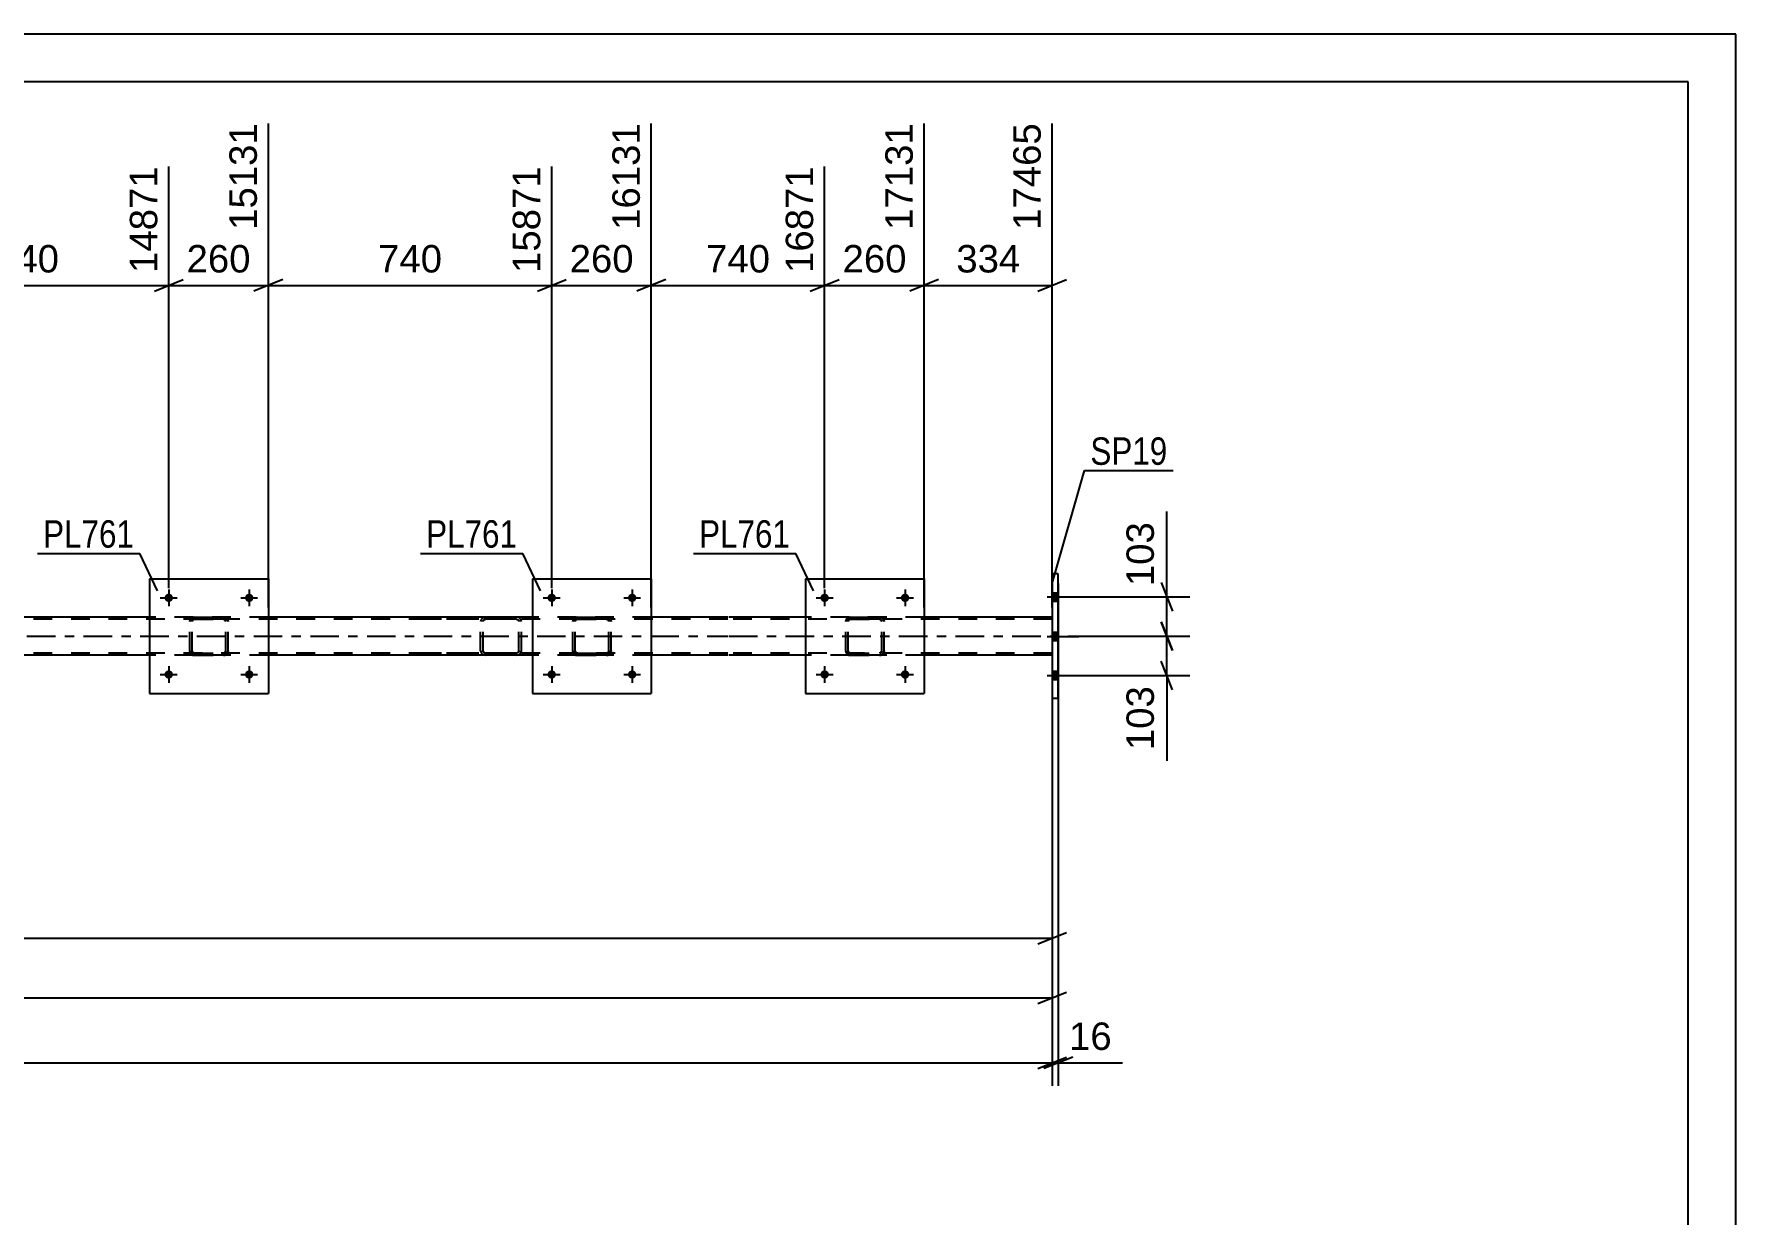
# Model space of a CAD drawing. Header units: millimetres. Extents: x -115 to 726, y -400 to 194.
# Drawn here: x 548.6 to 726.3, y 71 to 194.3 of the extents above; entities that cross this region are included whole.
import ezdxf

# ---------------------------------------------------------------- set-up
doc = ezdxf.new("R2010")
doc.units = ezdxf.units.MM
doc.linetypes.add('DXK_LINE_DOT2', pattern=[3.9198, 1.9599, -1.9599])
doc.linetypes.add('DXK_LINE_DOT3', pattern=[5.9187, 2.979, -0.9799, 0.9799, -0.9799])
doc.styles.add('Arial', font='arial.ttf', dxfattribs={"height": 0.2})
doc.styles.add('Arial Narrow', font='ARIALN.TTF', dxfattribs={"height": 0.2})

# ---------------------------------------------------------------- blocks, each defined once
blk = doc.blocks.new('Unknown-203724152-1113')
at = {"color": 5, "linetype": 'Continuous'}
for p, q in [((726.32, 194.3), (-114.68, 194.3)), ((726.32, -399.7), (726.32, 194.3)), ((721.32, 189.3), (-109.68, 189.3)), ((721.32, -394.7), (721.32, 189.3))]:
    blk.add_line(p, q, dxfattribs=at)
blk = doc.blocks.new('Bolt-203724152-4801 - 4735')
at = {"linetype": 'Continuous'}
for points in [[(603.1, 127.44, -1), (602.22, 127.44, -1)], [(611.5, 127.44, -1), (610.62, 127.44, -1)]]:
    blk.add_hatch(color=1, dxfattribs=at).paths.add_polyline_path(points)
at = {"color": 1, "linetype": 'Continuous'}
for p, q in [((602.66, 128.32), (602.66, 126.56)), ((611.06, 128.32), (611.06, 126.56)), ((601.78, 127.44), (603.54, 127.44)), ((610.18, 127.44), (611.94, 127.44))]:
    blk.add_line(p, q, dxfattribs=at)
blk = doc.blocks.new('Part-203724152-4766 - 4735')
at = {"color": 2, "linetype": 'Continuous'}
for p, q in [((560.67, 133.44), (533.07, 133.44)), ((600.66, 133.44), (573.07, 133.44)), ((621.06, 133.44), (613.06, 133.44)), ((629.16, 133.44), (621.16, 133.44)), ((654.92, 133.44), (641.56, 133.44)), ((560.67, 129.44), (533.07, 129.44)), ((600.66, 129.44), (573.07, 129.44)), ((621.06, 129.44), (613.06, 129.44)), ((629.16, 129.44), (621.16, 129.44)), ((654.92, 129.44), (641.56, 129.44))]:
    blk.add_line(p, q, dxfattribs=at)
at = {"color": 7, "linetype": 'DXK_LINE_DOT2'}
for p, q in [((573.07, 133.44), (560.67, 133.44)), ((613.06, 133.44), (600.66, 133.44)), ((641.56, 133.44), (629.16, 133.44)), ((654.92, 133.44), (654.92, 129.44)), ((621.06, 133.2), (-32.17, 133.2)), ((654.92, 133.2), (621.16, 133.2)), ((621.06, 129.68), (-32.17, 129.68)), ((573.07, 129.44), (560.67, 129.44)), ((613.06, 129.44), (600.66, 129.44)), ((654.92, 129.68), (621.16, 129.68)), ((641.56, 129.44), (629.16, 129.44))]:
    blk.add_line(p, q, dxfattribs=at)
at = {"color": 7, "linetype": 'DXK_LINE_DOT3'}
for p, q in [((-32.17, 131.44), (621.06, 131.44)), ((621.16, 131.44), (654.92, 131.44))]:
    blk.add_line(p, q, dxfattribs=at)
blk = doc.blocks.new('Bolt-203724152-4782 - 4735')
at = {"linetype": 'Continuous'}
for points in [[(654.92, 135.98), (654.92, 135.1), (655.56, 135.1), (655.56, 135.98)], [(654.92, 135.98), (654.92, 135.1), (655.56, 135.1), (655.56, 135.98)], [(654.92, 135.98), (654.92, 135.1), (655.56, 135.1), (655.56, 135.98)], [(654.92, 131.86), (654.92, 130.98), (655.56, 130.98), (655.56, 131.86)], [(654.92, 131.86), (654.92, 130.98), (655.56, 130.98), (655.56, 131.86)], [(654.92, 127.78), (654.92, 126.9), (655.56, 126.9), (655.56, 127.78)], [(654.92, 127.78), (654.92, 126.9), (655.56, 126.9), (655.56, 127.78)], [(654.92, 127.78), (654.92, 126.9), (655.56, 126.9), (655.56, 127.78)]]:
    blk.add_hatch(color=1, dxfattribs=at).paths.add_polyline_path(points)
at = {"color": 1, "linetype": 'Continuous'}
for p, q in [((654.4, 135.54), (657.72, 135.54)), ((654.4, 135.54), (657.72, 135.54)), ((654.4, 135.54), (657.72, 135.54)), ((654.92, 135.98), (655.56, 135.98)), ((654.92, 135.98), (655.56, 135.98)), ((654.92, 135.98), (655.56, 135.98)), ((654.92, 135.1), (655.56, 135.1)), ((654.92, 135.1), (655.56, 135.1)), ((654.92, 135.1), (655.56, 135.1)), ((654.92, 131.86), (655.56, 131.86)), ((654.92, 131.86), (655.56, 131.86)), ((654.4, 131.42), (657.72, 131.42)), ((654.4, 131.42), (657.72, 131.42)), ((654.92, 130.98), (655.56, 130.98)), ((654.92, 130.98), (655.56, 130.98)), ((654.4, 127.34), (657.72, 127.34)), ((654.4, 127.34), (657.72, 127.34)), ((654.4, 127.34), (657.72, 127.34)), ((654.92, 127.78), (655.56, 127.78)), ((654.92, 127.78), (655.56, 127.78)), ((654.92, 127.78), (655.56, 127.78)), ((654.92, 126.9), (655.56, 126.9)), ((654.92, 126.9), (655.56, 126.9)), ((654.92, 126.9), (655.56, 126.9))]:
    blk.add_line(p, q, dxfattribs=at)
blk = doc.blocks.new('Bolt-203724152-4798 - 4735')
at = {"linetype": 'Continuous'}
for points in [[(631.6, 135.44, -1), (630.72, 135.44, -1)], [(640, 135.44, -1), (639.12, 135.44, -1)]]:
    blk.add_hatch(color=1, dxfattribs=at).paths.add_polyline_path(points)
at = {"color": 1, "linetype": 'Continuous'}
for p, q in [((630.28, 135.44), (632.04, 135.44)), ((631.16, 136.32), (631.16, 134.56)), ((638.68, 135.44), (640.44, 135.44)), ((639.56, 136.32), (639.56, 134.56))]:
    blk.add_line(p, q, dxfattribs=at)
blk = doc.blocks.new('Bolt-203724152-4799 - 4735')
at = {"linetype": 'Continuous'}
for points in [[(631.6, 127.44, -1), (630.72, 127.44, -1)], [(640, 127.44, -1), (639.12, 127.44, -1)]]:
    blk.add_hatch(color=1, dxfattribs=at).paths.add_polyline_path(points)
at = {"color": 1, "linetype": 'Continuous'}
for p, q in [((631.16, 128.32), (631.16, 126.56)), ((639.56, 128.32), (639.56, 126.56)), ((630.28, 127.44), (632.04, 127.44)), ((638.68, 127.44), (640.44, 127.44))]:
    blk.add_line(p, q, dxfattribs=at)
blk = doc.blocks.new('Bolt-203724152-4800 - 4735')
at = {"linetype": 'Continuous'}
for points in [[(603.1, 135.44, -1), (602.22, 135.44, -1)], [(611.5, 135.44, -1), (610.62, 135.44, -1)]]:
    blk.add_hatch(color=1, dxfattribs=at).paths.add_polyline_path(points)
at = {"color": 1, "linetype": 'Continuous'}
for p, q in [((601.78, 135.44), (603.54, 135.44)), ((602.66, 136.32), (602.66, 134.56)), ((610.18, 135.44), (611.94, 135.44)), ((611.06, 136.32), (611.06, 134.56))]:
    blk.add_line(p, q, dxfattribs=at)
blk = doc.blocks.new('Bolt-203724152-4802 - 4735')
at = {"linetype": 'Continuous'}
for points in [[(563.11, 135.44, -1), (562.23, 135.44, -1)], [(571.51, 135.44, -1), (570.63, 135.44, -1)]]:
    blk.add_hatch(color=1, dxfattribs=at).paths.add_polyline_path(points)
at = {"color": 1, "linetype": 'Continuous'}
for p, q in [((561.79, 135.44), (563.55, 135.44)), ((562.67, 136.32), (562.67, 134.56)), ((570.19, 135.44), (571.95, 135.44)), ((571.07, 136.32), (571.07, 134.56))]:
    blk.add_line(p, q, dxfattribs=at)
blk = doc.blocks.new('Bolt-203724152-4803 - 4735')
at = {"linetype": 'Continuous'}
for points in [[(563.11, 127.44, -1), (562.23, 127.44, -1)], [(571.51, 127.44, -1), (570.63, 127.44, -1)]]:
    blk.add_hatch(color=1, dxfattribs=at).paths.add_polyline_path(points)
at = {"color": 1, "linetype": 'Continuous'}
for p, q in [((562.67, 128.32), (562.67, 126.56)), ((571.07, 128.32), (571.07, 126.56)), ((561.79, 127.44), (563.55, 127.44)), ((570.19, 127.44), (571.95, 127.44))]:
    blk.add_line(p, q, dxfattribs=at)
blk = doc.blocks.new('Part-203724152-4842 - 4735')
at = {"color": 2, "linetype": 'Continuous'}
for p, q in [((629.16, 137.44), (629.16, 125.44)), ((629.16, 137.44), (641.56, 137.44)), ((641.56, 137.44), (641.56, 125.44)), ((629.16, 125.44), (641.56, 125.44))]:
    blk.add_line(p, q, dxfattribs=at)
blk = doc.blocks.new('Part-203724152-4966 - 4735')
at = {"color": 2, "linetype": 'Continuous'}
for p, q in [((655.56, 137.94), (654.92, 137.94)), ((654.92, 137.94), (654.92, 124.94)), ((655.56, 124.94), (655.56, 137.94)), ((655.56, 124.94), (654.92, 124.94))]:
    blk.add_line(p, q, dxfattribs=at)
blk = doc.blocks.new('Part-203724152-4849 - 4735')
at = {"color": 7, "linetype": 'DXK_LINE_DOT2'}
for p, q in [((633.66, 133.4), (633.84, 133.44)), ((633.84, 133.44), (633.66, 133.4)), ((633.84, 133.44), (636.88, 133.44)), ((633.84, 133.44), (633.84, 133.44)), ((633.84, 133.44), (636.88, 133.44)), ((636.88, 133.44), (636.88, 133.44)), ((636.88, 133.44), (637.07, 133.4)), ((637.07, 133.4), (636.88, 133.44)), ((633.36, 132.96), (633.4, 133.14)), ((633.4, 133.14), (633.36, 132.96)), ((633.36, 129.92), (633.36, 132.96)), ((633.6, 132.96), (633.62, 133.05)), ((633.62, 133.05), (633.6, 132.96)), ((633.6, 129.92), (633.6, 132.96)), ((633.62, 133.05), (633.67, 133.13)), ((633.67, 133.13), (633.62, 133.05)), ((633.67, 133.13), (633.75, 133.18)), ((633.75, 133.18), (633.67, 133.13)), ((633.75, 133.18), (633.84, 133.2)), ((633.84, 133.2), (633.75, 133.18)), ((633.84, 133.2), (636.88, 133.2)), ((633.84, 133.2), (633.84, 133.2)), ((636.88, 133.2), (633.84, 133.2)), ((636.88, 133.2), (636.88, 133.2)), ((636.88, 133.2), (636.98, 133.18)), ((636.98, 133.18), (636.88, 133.2)), ((636.98, 133.18), (637.05, 133.13)), ((637.05, 133.13), (636.98, 133.18)), ((637.05, 133.13), (637.11, 133.05)), ((637.11, 133.05), (637.05, 133.13)), ((637.11, 133.05), (637.12, 132.96)), ((637.12, 132.96), (637.11, 133.05)), ((637.12, 129.92), (637.12, 132.96)), ((637.33, 133.14), (637.36, 132.96)), ((637.36, 132.96), (637.33, 133.14)), ((637.36, 129.92), (637.36, 132.96)), ((633.4, 129.74), (633.36, 129.92)), ((633.36, 129.92), (633.4, 129.73)), ((633.62, 129.83), (633.6, 129.92)), ((633.6, 129.92), (633.62, 129.83)), ((633.67, 129.75), (633.62, 129.83)), ((633.62, 129.83), (633.67, 129.75)), ((633.75, 129.7), (633.67, 129.75)), ((633.67, 129.75), (633.75, 129.7)), ((637.05, 129.75), (636.98, 129.7)), ((636.98, 129.7), (637.05, 129.75)), ((637.11, 129.83), (637.05, 129.75)), ((637.05, 129.75), (637.11, 129.83)), ((637.12, 129.92), (637.11, 129.83)), ((637.11, 129.83), (637.12, 129.92)), ((637.36, 129.92), (637.33, 129.74)), ((637.33, 129.73), (637.36, 129.92)), ((633.84, 129.44), (633.66, 129.48)), ((633.66, 129.47), (633.84, 129.44)), ((633.84, 129.68), (633.75, 129.7)), ((633.75, 129.7), (633.84, 129.68)), ((633.84, 129.68), (636.88, 129.68)), ((633.84, 129.68), (633.84, 129.68)), ((633.84, 129.68), (636.88, 129.68)), ((633.84, 129.44), (636.88, 129.44)), ((633.84, 129.44), (633.84, 129.44)), ((633.84, 129.44), (636.88, 129.44)), ((636.98, 129.7), (636.88, 129.68)), ((636.88, 129.68), (636.98, 129.7)), ((636.88, 129.68), (636.88, 129.68)), ((637.07, 129.48), (636.88, 129.44)), ((636.88, 129.44), (637.07, 129.47)), ((636.88, 129.44), (636.88, 129.44))]:
    blk.add_line(p, q, dxfattribs=at)
at = {"color": 7, "linetype": 'DXK_LINE_DOT3'}
blk.add_line((635.36, 131.44), (635.36, 131.44), dxfattribs=at)
at = {"color": 7, "linetype": 'DXK_LINE_DOT2'}
for centre, start, end in [((633.84, 132.96), 112.5, 157.5), ((633.84, 132.96), 112.5, 157.5), ((636.88, 132.96), 22.5, 67.5), ((636.88, 132.96), 22.5, 67.5), ((633.84, 129.92), 202.5, 247.5), ((633.84, 129.92), 202.5, 247.5), ((636.88, 129.92), 292.5, 337.5), ((636.88, 129.92), 292.5, 337.5)]:
    blk.add_arc(centre, 0.48, start, end, dxfattribs=at)
blk = doc.blocks.new('Part-203724152-4854 - 4735')
at = {"color": 2, "linetype": 'Continuous'}
for p, q in [((600.66, 137.44), (600.66, 125.44)), ((600.66, 137.44), (613.06, 137.44)), ((613.06, 137.44), (613.06, 125.44)), ((600.66, 125.44), (613.06, 125.44))]:
    blk.add_line(p, q, dxfattribs=at)
blk = doc.blocks.new('Part-203724152-4855 - 4735')
at = {"color": 7, "linetype": 'DXK_LINE_DOT2'}
for p, q in [((605.16, 133.4), (605.34, 133.44)), ((605.34, 133.44), (605.16, 133.4)), ((605.34, 133.44), (608.38, 133.44)), ((605.34, 133.44), (605.34, 133.44)), ((605.34, 133.44), (608.38, 133.44)), ((608.38, 133.44), (608.38, 133.44)), ((608.38, 133.44), (608.57, 133.4)), ((608.57, 133.4), (608.38, 133.44)), ((604.86, 132.96), (604.9, 133.14)), ((604.9, 133.14), (604.86, 132.96)), ((604.86, 129.92), (604.86, 132.96)), ((605.1, 132.96), (605.12, 133.05)), ((605.12, 133.05), (605.1, 132.96)), ((605.1, 129.92), (605.1, 132.96)), ((605.12, 133.05), (605.17, 133.13)), ((605.17, 133.13), (605.12, 133.05)), ((605.17, 133.13), (605.25, 133.18)), ((605.25, 133.18), (605.17, 133.13)), ((605.25, 133.18), (605.34, 133.2)), ((605.34, 133.2), (605.25, 133.18)), ((605.34, 133.2), (608.38, 133.2)), ((605.34, 133.2), (605.34, 133.2)), ((608.38, 133.2), (605.34, 133.2)), ((608.38, 133.2), (608.38, 133.2)), ((608.38, 133.2), (608.48, 133.18)), ((608.48, 133.18), (608.38, 133.2)), ((608.48, 133.18), (608.55, 133.13)), ((608.55, 133.13), (608.48, 133.18)), ((608.55, 133.13), (608.61, 133.05)), ((608.61, 133.05), (608.55, 133.13)), ((608.61, 133.05), (608.62, 132.96)), ((608.62, 132.96), (608.61, 133.05)), ((608.62, 129.92), (608.62, 132.96)), ((608.83, 133.14), (608.86, 132.96)), ((608.86, 132.96), (608.83, 133.14)), ((608.86, 129.92), (608.86, 132.96)), ((604.9, 129.74), (604.86, 129.92)), ((604.86, 129.92), (604.9, 129.73)), ((605.12, 129.83), (605.1, 129.92)), ((605.1, 129.92), (605.12, 129.83)), ((605.17, 129.75), (605.12, 129.83)), ((605.12, 129.83), (605.17, 129.75)), ((605.25, 129.7), (605.17, 129.75)), ((605.17, 129.75), (605.25, 129.7)), ((608.55, 129.75), (608.48, 129.7)), ((608.48, 129.7), (608.55, 129.75)), ((608.61, 129.83), (608.55, 129.75)), ((608.55, 129.75), (608.61, 129.83)), ((608.62, 129.92), (608.61, 129.83)), ((608.61, 129.83), (608.62, 129.92)), ((608.86, 129.92), (608.83, 129.74)), ((608.83, 129.73), (608.86, 129.92)), ((605.34, 129.44), (605.16, 129.48)), ((605.16, 129.47), (605.34, 129.44)), ((605.34, 129.68), (605.25, 129.7)), ((605.25, 129.7), (605.34, 129.68)), ((605.34, 129.68), (608.38, 129.68)), ((605.34, 129.68), (605.34, 129.68)), ((605.34, 129.68), (608.38, 129.68)), ((605.34, 129.44), (608.38, 129.44)), ((605.34, 129.44), (605.34, 129.44)), ((605.34, 129.44), (608.38, 129.44)), ((608.48, 129.7), (608.38, 129.68)), ((608.38, 129.68), (608.48, 129.7)), ((608.38, 129.68), (608.38, 129.68)), ((608.57, 129.48), (608.38, 129.44)), ((608.38, 129.44), (608.57, 129.47)), ((608.38, 129.44), (608.38, 129.44))]:
    blk.add_line(p, q, dxfattribs=at)
at = {"color": 7, "linetype": 'DXK_LINE_DOT3'}
blk.add_line((606.86, 131.44), (606.86, 131.44), dxfattribs=at)
at = {"color": 7, "linetype": 'DXK_LINE_DOT2'}
for centre, start, end in [((605.34, 132.96), 112.5, 157.5), ((605.34, 132.96), 112.5, 157.5), ((608.38, 132.96), 22.5, 67.5), ((608.38, 132.96), 22.5, 67.5), ((605.34, 129.92), 202.5, 247.5), ((605.34, 129.92), 202.5, 247.5), ((608.38, 129.92), 292.5, 337.5), ((608.38, 129.92), 292.5, 337.5)]:
    blk.add_arc(centre, 0.48, start, end, dxfattribs=at)
blk = doc.blocks.new('Part-203724152-4860 - 4735')
at = {"color": 2, "linetype": 'Continuous'}
for p, q in [((560.67, 137.44), (560.67, 125.44)), ((560.67, 137.44), (573.07, 137.44)), ((573.07, 137.44), (573.07, 125.44)), ((560.67, 125.44), (573.07, 125.44))]:
    blk.add_line(p, q, dxfattribs=at)
blk = doc.blocks.new('Part-203724152-4861 - 4735')
at = {"color": 7, "linetype": 'DXK_LINE_DOT2'}
for p, q in [((565.16, 133.4), (565.35, 133.44)), ((565.35, 133.44), (565.16, 133.4)), ((565.35, 133.44), (568.39, 133.44)), ((565.35, 133.44), (565.35, 133.44)), ((565.35, 133.44), (568.39, 133.44)), ((568.39, 133.44), (568.39, 133.44)), ((568.39, 133.44), (568.57, 133.4)), ((568.57, 133.4), (568.39, 133.44)), ((564.87, 132.96), (564.9, 133.14)), ((564.9, 133.14), (564.87, 132.96)), ((564.87, 129.92), (564.87, 132.96)), ((565.11, 132.96), (565.12, 133.05)), ((565.12, 133.05), (565.11, 132.96)), ((565.11, 129.92), (565.11, 132.96)), ((565.12, 133.05), (565.18, 133.13)), ((565.18, 133.13), (565.12, 133.05)), ((565.18, 133.13), (565.25, 133.18)), ((565.25, 133.18), (565.18, 133.13)), ((565.25, 133.18), (565.35, 133.2)), ((565.35, 133.2), (565.25, 133.18)), ((565.35, 133.2), (568.39, 133.2)), ((565.35, 133.2), (565.35, 133.2)), ((568.39, 133.2), (565.35, 133.2)), ((568.39, 133.2), (568.39, 133.2)), ((568.39, 133.2), (568.48, 133.18)), ((568.48, 133.18), (568.39, 133.2)), ((568.48, 133.18), (568.56, 133.13)), ((568.56, 133.13), (568.48, 133.18)), ((568.56, 133.13), (568.61, 133.05)), ((568.61, 133.05), (568.56, 133.13)), ((568.61, 133.05), (568.63, 132.96)), ((568.63, 132.96), (568.61, 133.05)), ((568.63, 129.92), (568.63, 132.96)), ((568.83, 133.14), (568.87, 132.96)), ((568.87, 132.96), (568.83, 133.14)), ((568.87, 129.92), (568.87, 132.96)), ((564.9, 129.74), (564.87, 129.92)), ((564.87, 129.92), (564.9, 129.73)), ((565.12, 129.83), (565.11, 129.92)), ((565.11, 129.92), (565.12, 129.83)), ((565.18, 129.75), (565.12, 129.83)), ((565.12, 129.83), (565.18, 129.75)), ((565.25, 129.7), (565.18, 129.75)), ((565.18, 129.75), (565.25, 129.7)), ((568.56, 129.75), (568.48, 129.7)), ((568.48, 129.7), (568.56, 129.75)), ((568.61, 129.83), (568.56, 129.75)), ((568.56, 129.75), (568.61, 129.83)), ((568.63, 129.92), (568.61, 129.83)), ((568.61, 129.83), (568.63, 129.92)), ((568.87, 129.92), (568.83, 129.74)), ((568.83, 129.73), (568.87, 129.92)), ((565.35, 129.44), (565.16, 129.48)), ((565.16, 129.47), (565.35, 129.44)), ((565.35, 129.68), (565.25, 129.7)), ((565.25, 129.7), (565.35, 129.68)), ((565.35, 129.68), (568.39, 129.68)), ((565.35, 129.68), (565.35, 129.68)), ((565.35, 129.68), (568.39, 129.68)), ((565.35, 129.44), (568.39, 129.44)), ((565.35, 129.44), (565.35, 129.44)), ((565.35, 129.44), (568.39, 129.44)), ((568.48, 129.7), (568.39, 129.68)), ((568.39, 129.68), (568.48, 129.7)), ((568.39, 129.68), (568.39, 129.68)), ((568.57, 129.48), (568.39, 129.44)), ((568.39, 129.44), (568.57, 129.47)), ((568.39, 129.44), (568.39, 129.44))]:
    blk.add_line(p, q, dxfattribs=at)
at = {"color": 7, "linetype": 'DXK_LINE_DOT3'}
blk.add_line((566.87, 131.44), (566.87, 131.44), dxfattribs=at)
at = {"color": 7, "linetype": 'DXK_LINE_DOT2'}
for centre, start, end in [((565.35, 132.96), 112.5, 157.5), ((565.35, 132.96), 112.5, 157.5), ((568.39, 132.96), 22.5, 67.5), ((568.39, 132.96), 22.5, 67.5), ((565.35, 129.92), 202.5, 247.5), ((565.35, 129.92), 202.5, 247.5), ((568.39, 129.92), 292.5, 337.5), ((568.39, 129.92), 292.5, 337.5)]:
    blk.add_arc(centre, 0.48, start, end, dxfattribs=at)
blk = doc.blocks.new('Part-203724152-5005 - 4735')
at = {"color": 7, "linetype": 'DXK_LINE_DOT2'}
for p, q in [((598.98, 133.44), (587.21, 133.44)), ((595.75, 133.44), (595.55, 133.4)), ((599.18, 133.4), (598.98, 133.44)), ((598.98, 133.2), (587.21, 133.2)), ((595.28, 133.14), (595.24, 132.96)), ((595.24, 129.92), (595.24, 132.96)), ((595.49, 132.96), (595.51, 133.05)), ((595.49, 129.92), (595.49, 132.96)), ((595.51, 133.05), (595.57, 133.13)), ((595.57, 133.13), (595.65, 133.18)), ((595.65, 133.18), (595.75, 133.2)), ((598.98, 133.2), (599.08, 133.18)), ((599.08, 133.18), (599.16, 133.13)), ((599.16, 133.13), (599.22, 133.05)), ((599.22, 133.05), (599.24, 132.96)), ((599.24, 129.92), (599.24, 132.96)), ((599.49, 132.96), (599.45, 133.14)), ((599.49, 129.92), (599.49, 132.96)), ((595.24, 129.92), (595.28, 129.74)), ((595.51, 129.83), (595.49, 129.92)), ((595.57, 129.75), (595.51, 129.83)), ((595.65, 129.7), (595.57, 129.75)), ((599.16, 129.75), (599.08, 129.7)), ((599.22, 129.83), (599.16, 129.75)), ((599.24, 129.92), (599.22, 129.83)), ((599.45, 129.74), (599.49, 129.92)), ((598.98, 129.68), (587.21, 129.68)), ((598.98, 129.44), (587.21, 129.44)), ((595.55, 129.48), (595.75, 129.44)), ((595.75, 129.68), (595.65, 129.7)), ((599.08, 129.7), (598.98, 129.68)), ((598.98, 129.44), (599.18, 129.48))]:
    blk.add_line(p, q, dxfattribs=at)
for centre, start, end in [((595.73, 132.94), 110.7583, 155.68), ((599, 132.94), 24.32, 69.2417), ((595.73, 129.94), 204.32, 249.2417), ((599, 129.94), 290.7583, 335.68)]:
    blk.add_arc(centre, 0.496, start, end, dxfattribs=at)
blk = doc.blocks.new('StraightDimension-203724152-5774 - 4735')
at = {"color": 7, "linetype": 'Continuous'}
for p, q in [((573.07, 134.44), (573.07, 184.98)), ((602.66, 136.44), (602.66, 180.48)), ((574.57, 168.66), (571.57, 167.46)), ((573.07, 168.06), (602.66, 168.06)), ((601.16, 167.46), (604.16, 168.66))]:
    blk.add_line(p, q, dxfattribs=at)
at = {"color": 0, "linetype": 'Continuous'}
blk.add_wipeout([(602.06, 181.08), (597.86, 181.08), (597.86, 168.76), (602.06, 168.76)], dxfattribs=at)
at = {"color": 0}
blk.add_wipeout([(591.8, 168.81), (591.8, 173.01), (583.93, 173.01), (583.93, 168.81)], dxfattribs=at)
at = {"color": 3, "linetype": 'Continuous', "style": 'Arial'}
blk.add_text('15871', height=2.865, rotation=90.0002, dxfattribs=at).set_placement((601.46, 169.36))
at = {"color": 3, "style": 'Arial'}
blk.add_text('740', height=2.865, dxfattribs=at).set_placement((584.53, 169.41))
blk = doc.blocks.new('StraightDimension-203724152-5037 - 4735')
at = {"color": 7, "linetype": 'Continuous'}
for p, q in [((666.29, 137.04), (667.49, 134.04)), ((656.56, 135.54), (669.29, 135.54)), ((666.89, 131.44), (666.89, 135.54)), ((667.49, 129.94), (666.29, 132.94)), ((656.56, 131.44), (669.29, 131.44))]:
    blk.add_line(p, q, dxfattribs=at)
at = {"color": 0}
blk.add_wipeout([(666.14, 143.94), (661.94, 143.94), (661.94, 136.06), (666.14, 136.06)], dxfattribs=at)
at = {"color": 7, "linetype": 'Continuous'}
blk.add_line((666.89, 135.54), (666.89, 144.46), dxfattribs=at)
blk.add_line((666.89, 135.54), (666.89, 144.46), dxfattribs=at)
at = {"color": 3, "style": 'Arial'}
blk.add_text('103', height=2.865, rotation=90.0002, dxfattribs=at).set_placement((665.54, 136.66))
blk = doc.blocks.new('StraightDimension-203724152-5045 - 4735')
at = {"color": 7, "linetype": 'Continuous'}
for p, q in [((666.29, 132.94), (667.49, 129.94)), ((656.56, 131.44), (669.29, 131.44)), ((666.89, 127.34), (666.89, 131.44)), ((667.49, 125.84), (666.29, 128.84)), ((656.56, 127.34), (669.29, 127.34))]:
    blk.add_line(p, q, dxfattribs=at)
at = {"color": 0}
blk.add_wipeout([(666.14, 126.81), (661.94, 126.81), (661.94, 118.94), (666.14, 118.94)], dxfattribs=at)
at = {"color": 7, "linetype": 'Continuous'}
blk.add_line((666.89, 127.34), (666.89, 118.42), dxfattribs=at)
blk.add_line((666.89, 127.34), (666.89, 118.42), dxfattribs=at)
at = {"color": 3, "style": 'Arial'}
blk.add_text('103', height=2.865, rotation=90.0002, dxfattribs=at).set_placement((665.54, 119.54))
blk = doc.blocks.new('StraightDimension-203724152-5064 - 4735')
at = {"color": 7, "linetype": 'Continuous'}
for p, q in [((654.92, 136.94), (654.92, 84.49)), ((653.42, 86.29), (656.42, 87.49)), ((-32.17, 86.89), (654.92, 86.89))]:
    blk.add_line(p, q, dxfattribs=at)
blk = doc.blocks.new('StraightDimension-203724152-5074 - 4735')
at = {"color": 7, "linetype": 'Continuous'}
for p, q in [((654.92, 136.94), (654.92, 84.49)), ((655.56, 136.94), (655.56, 84.49)), ((653.42, 86.29), (656.42, 87.49)), ((657.06, 87.49), (654.06, 86.29)), ((654.92, 86.89), (655.56, 86.89))]:
    blk.add_line(p, q, dxfattribs=at)
at = {"color": 0}
blk.add_wipeout([(661.73, 87.64), (661.73, 91.84), (656.08, 91.84), (656.08, 87.64)], dxfattribs=at)
at = {"color": 7, "linetype": 'Continuous'}
blk.add_line((655.56, 86.89), (662.25, 86.89), dxfattribs=at)
blk.add_line((655.56, 86.89), (662.25, 86.89), dxfattribs=at)
at = {"color": 3, "style": 'Arial'}
blk.add_text('16', height=2.865, dxfattribs=at).set_placement((656.68, 88.24))
blk = doc.blocks.new('StraightDimension-203724152-5754 - 4735')
at = {"color": 7, "linetype": 'Continuous'}
for p, q in [((573.07, 134.44), (573.07, 184.98)), ((562.67, 136.44), (562.67, 180.48)), ((561.17, 167.46), (564.17, 168.66)), ((562.67, 168.06), (573.07, 168.06)), ((574.57, 168.66), (571.57, 167.46))]:
    blk.add_line(p, q, dxfattribs=at)
at = {"color": 0}
blk.add_wipeout([(571.8, 168.81), (571.8, 173.01), (563.93, 173.01), (563.93, 168.81)], dxfattribs=at)
at = {"color": 3, "style": 'Arial'}
blk.add_text('260', height=2.865, dxfattribs=at).set_placement((564.53, 169.41))
at = {"color": 0, "linetype": 'Continuous'}
blk.add_wipeout([(572.47, 185.58), (568.27, 185.58), (568.27, 173.26), (572.47, 173.26)], dxfattribs=at)
at = {"color": 3, "linetype": 'Continuous', "style": 'Arial'}
blk.add_text('15131', height=2.865, rotation=90.0002, dxfattribs=at).set_placement((571.87, 173.86))
blk = doc.blocks.new('StraightDimension-203724152-5085 - 4735')
at = {"color": 7, "linetype": 'Continuous'}
for p, q in [((613.06, 134.44), (613.06, 184.98)), ((631.16, 136.44), (631.16, 180.48)), ((614.56, 168.66), (611.56, 167.46)), ((613.06, 168.06), (631.16, 168.06)), ((629.66, 167.46), (632.66, 168.66))]:
    blk.add_line(p, q, dxfattribs=at)
at = {"color": 0}
blk.add_wipeout([(626.05, 168.81), (626.05, 173.01), (618.18, 173.01), (618.18, 168.81)], dxfattribs=at)
at = {"color": 3, "style": 'Arial'}
blk.add_text('740', height=2.865, dxfattribs=at).set_placement((618.78, 169.41))
at = {"color": 0, "linetype": 'Continuous'}
blk.add_wipeout([(630.56, 181.08), (626.36, 181.08), (626.36, 168.76), (630.56, 168.76)], dxfattribs=at)
at = {"color": 3, "linetype": 'Continuous', "style": 'Arial'}
blk.add_text('16871', height=2.865, rotation=90.0002, dxfattribs=at).set_placement((629.96, 169.36))
blk = doc.blocks.new('StraightDimension-203724152-5104 - 4735')
at = {"color": 7, "linetype": 'Continuous'}
for p, q in [((613.06, 134.44), (613.06, 184.98)), ((602.66, 136.44), (602.66, 180.48)), ((601.16, 167.46), (604.16, 168.66)), ((602.66, 168.06), (613.06, 168.06)), ((614.56, 168.66), (611.56, 167.46))]:
    blk.add_line(p, q, dxfattribs=at)
at = {"color": 0}
blk.add_wipeout([(611.8, 168.81), (611.8, 173.01), (603.93, 173.01), (603.93, 168.81)], dxfattribs=at)
at = {"color": 3, "style": 'Arial'}
blk.add_text('260', height=2.865, dxfattribs=at).set_placement((604.53, 169.41))
at = {"color": 0, "linetype": 'Continuous'}
blk.add_wipeout([(612.46, 185.58), (608.26, 185.58), (608.26, 173.26), (612.46, 173.26)], dxfattribs=at)
at = {"color": 3, "linetype": 'Continuous', "style": 'Arial'}
blk.add_text('16131', height=2.865, rotation=90.0002, dxfattribs=at).set_placement((611.86, 173.86))
blk = doc.blocks.new('StraightDimension-203724152-5225 - 4735')
at = {"color": 7, "linetype": 'Continuous'}
for p, q in [((641.56, 134.44), (641.56, 184.98)), ((631.16, 136.44), (631.16, 180.48)), ((629.66, 167.46), (632.66, 168.66)), ((631.16, 168.06), (641.56, 168.06)), ((643.06, 168.66), (640.06, 167.46))]:
    blk.add_line(p, q, dxfattribs=at)
at = {"color": 0}
blk.add_wipeout([(640.3, 168.81), (640.3, 173.01), (632.43, 173.01), (632.43, 168.81)], dxfattribs=at)
at = {"color": 3, "style": 'Arial'}
blk.add_text('260', height=2.865, dxfattribs=at).set_placement((633.03, 169.41))
at = {"color": 0, "linetype": 'Continuous'}
blk.add_wipeout([(640.96, 185.58), (636.76, 185.58), (636.76, 173.26), (640.96, 173.26)], dxfattribs=at)
at = {"color": 3, "linetype": 'Continuous', "style": 'Arial'}
blk.add_text('17131', height=2.865, rotation=90.0002, dxfattribs=at).set_placement((640.36, 173.86))
blk = doc.blocks.new('StraightDimension-203724152-5241 - 4735')
at = {"color": 7, "linetype": 'Continuous'}
for p, q in [((641.56, 134.44), (641.56, 184.98)), ((654.92, 134.44), (654.92, 184.98)), ((643.06, 168.66), (640.06, 167.46)), ((641.56, 168.06), (654.92, 168.06)), ((653.42, 167.46), (656.42, 168.66))]:
    blk.add_line(p, q, dxfattribs=at)
at = {"color": 0}
blk.add_wipeout([(652.18, 168.81), (652.18, 173.01), (644.31, 173.01), (644.31, 168.81)], dxfattribs=at)
at = {"color": 3, "style": 'Arial'}
blk.add_text('334', height=2.865, dxfattribs=at).set_placement((644.91, 169.41))
at = {"color": 0, "linetype": 'Continuous'}
blk.add_wipeout([(654.32, 185.58), (650.12, 185.58), (650.12, 173.26), (654.32, 173.26)], dxfattribs=at)
at = {"color": 3, "linetype": 'Continuous', "style": 'Arial'}
blk.add_text('17465', height=2.865, rotation=90.0002, dxfattribs=at).set_placement((653.72, 173.86))
blk = doc.blocks.new('StraightDimension-203724152-5734 - 4735')
at = {"color": 7, "linetype": 'Continuous'}
for p, q in [((533.07, 134.44), (533.07, 184.98)), ((562.67, 136.44), (562.67, 180.48)), ((534.57, 168.66), (531.57, 167.46)), ((533.07, 168.06), (562.67, 168.06)), ((561.17, 167.46), (564.17, 168.66))]:
    blk.add_line(p, q, dxfattribs=at)
at = {"color": 0, "linetype": 'Continuous'}
blk.add_wipeout([(562.07, 181.08), (557.87, 181.08), (557.87, 168.76), (562.07, 168.76)], dxfattribs=at)
at = {"color": 0}
blk.add_wipeout([(551.8, 168.81), (551.8, 173.01), (543.93, 173.01), (543.93, 168.81)], dxfattribs=at)
at = {"color": 3, "linetype": 'Continuous', "style": 'Arial'}
blk.add_text('14871', height=2.865, rotation=90.0002, dxfattribs=at).set_placement((561.47, 169.36))
at = {"color": 3, "style": 'Arial'}
blk.add_text('740', height=2.865, dxfattribs=at).set_placement((544.53, 169.41))
blk = doc.blocks.new('StraightDimension-203724152-5795 - 4735')
at = {"color": 7, "linetype": 'Continuous'}
for p, q in [((654.92, 136.94), (654.92, 91.28)), ((653.42, 93.08), (656.42, 94.28)), ((-32.81, 93.68), (654.92, 93.68))]:
    blk.add_line(p, q, dxfattribs=at)
blk = doc.blocks.new('StraightDimension-203724152-6034 - 4735')
at = {"color": 7, "linetype": 'Continuous'}
for p, q in [((654.92, 128.48), (654.92, 97.51)), ((87.94, 99.91), (654.92, 99.91)), ((653.42, 99.31), (656.42, 100.51))]:
    blk.add_line(p, q, dxfattribs=at)
blk = doc.blocks.new('Mark-203724152-4838 - 4735')
at = {"color": 0}
blk.add_wipeout([(627.55, 140.68), (627.55, 143.68), (618.05, 143.68), (618.05, 140.68)], dxfattribs=at)
blk.add_wipeout([(627.55, 140.68), (627.55, 143.68), (618.05, 143.68), (618.05, 140.68)], dxfattribs=at)
at = {"color": 30, "linetype": 'Continuous'}
for p in [(617.45, 140.08), (629.98, 136.18)]:
    blk.add_line(p, (628.15, 140.08), dxfattribs=at)
at = {"color": 3, "style": 'Arial Narrow'}
blk.add_text('PL761', height=2.863, dxfattribs=at).set_placement((618.05, 140.68))
blk = doc.blocks.new('Mark-203724152-4850 - 4735')
at = {"color": 0}
blk.add_wipeout([(599.05, 140.68), (599.05, 143.68), (589.55, 143.68), (589.55, 140.68)], dxfattribs=at)
blk.add_wipeout([(599.05, 140.68), (599.05, 143.68), (589.55, 143.68), (589.55, 140.68)], dxfattribs=at)
at = {"color": 30, "linetype": 'Continuous'}
for p in [(588.95, 140.08), (601.48, 136.18)]:
    blk.add_line(p, (599.65, 140.08), dxfattribs=at)
at = {"color": 3, "style": 'Arial Narrow'}
blk.add_text('PL761', height=2.863, dxfattribs=at).set_placement((589.55, 140.68))
blk = doc.blocks.new('Mark-203724152-4856 - 4735')
at = {"color": 0}
blk.add_wipeout([(559.05, 140.68), (559.05, 143.68), (549.55, 143.68), (549.55, 140.68)], dxfattribs=at)
blk.add_wipeout([(559.05, 140.68), (559.05, 143.68), (549.55, 143.68), (549.55, 140.68)], dxfattribs=at)
at = {"color": 30, "linetype": 'Continuous'}
for p in [(548.95, 140.08), (561.48, 136.18)]:
    blk.add_line(p, (559.65, 140.08), dxfattribs=at)
at = {"color": 3, "style": 'Arial Narrow'}
blk.add_text('PL761', height=2.863, dxfattribs=at).set_placement((549.55, 140.68))
blk = doc.blocks.new('Mark-203724152-4962 - 4735')
at = {"color": 0}
blk.add_wipeout([(666.95, 149.33), (666.95, 152.33), (658.91, 152.33), (658.91, 149.33)], dxfattribs=at)
blk.add_wipeout([(666.95, 149.33), (666.95, 152.33), (658.91, 152.33), (658.91, 149.33)], dxfattribs=at)
at = {"color": 30, "linetype": 'Continuous'}
for p, q in [((654.92, 136.93), (658.31, 148.73)), ((658.31, 148.73), (667.55, 148.73))]:
    blk.add_line(p, q, dxfattribs=at)
at = {"color": 3, "style": 'Arial Narrow'}
blk.add_text('SP19', height=2.863, dxfattribs=at).set_placement((658.91, 149.33))

msp = doc.modelspace()

# ---------------------------------------------------------------- block references
for name in ['Unknown-203724152-1113', 'Part-203724152-4860 - 4735', 'Part-203724152-4854 - 4735', 'Part-203724152-4842 - 4735', 'Part-203724152-4966 - 4735', 'Bolt-203724152-4802 - 4735', 'Bolt-203724152-4800 - 4735', 'Bolt-203724152-4798 - 4735', 'Bolt-203724152-4782 - 4735', 'Part-203724152-4766 - 4735', 'Part-203724152-4861 - 4735', 'Part-203724152-5005 - 4735', 'Part-203724152-4855 - 4735', 'Part-203724152-4849 - 4735', 'Bolt-203724152-4803 - 4735', 'Bolt-203724152-4801 - 4735', 'Bolt-203724152-4799 - 4735']:
    msp.add_blockref(name, (0, 0))

# ---------------------------------------------------------------- next in the draw order: block references
for name in ['StraightDimension-203724152-5774 - 4735', 'StraightDimension-203724152-5037 - 4735']:
    msp.add_blockref(name, (0, 0))

# ---------------------------------------------------------------- next in the draw order: block references
msp.add_blockref('StraightDimension-203724152-5045 - 4735', (0, 0))

# ---------------------------------------------------------------- next in the draw order: block references
msp.add_blockref('StraightDimension-203724152-5064 - 4735', (0, 0))

# ---------------------------------------------------------------- next in the draw order: block references
for name in ['StraightDimension-203724152-5754 - 4735', 'StraightDimension-203724152-5085 - 4735', 'StraightDimension-203724152-5074 - 4735']:
    msp.add_blockref(name, (0, 0))

# ---------------------------------------------------------------- next in the draw order: block references
for name in ['StraightDimension-203724152-5734 - 4735', 'StraightDimension-203724152-5104 - 4735', 'StraightDimension-203724152-5225 - 4735']:
    msp.add_blockref(name, (0, 0))

# ---------------------------------------------------------------- next in the draw order: block references
msp.add_blockref('StraightDimension-203724152-5241 - 4735', (0, 0))

# ---------------------------------------------------------------- next in the draw order: block references
msp.add_blockref('StraightDimension-203724152-5795 - 4735', (0, 0))

# ---------------------------------------------------------------- next in the draw order: block references
for name in ['Mark-203724152-4962 - 4735', 'Mark-203724152-4856 - 4735', 'Mark-203724152-4850 - 4735', 'Mark-203724152-4838 - 4735', 'StraightDimension-203724152-6034 - 4735']:
    msp.add_blockref(name, (0, 0))

doc.saveas('drawing.dxf')
